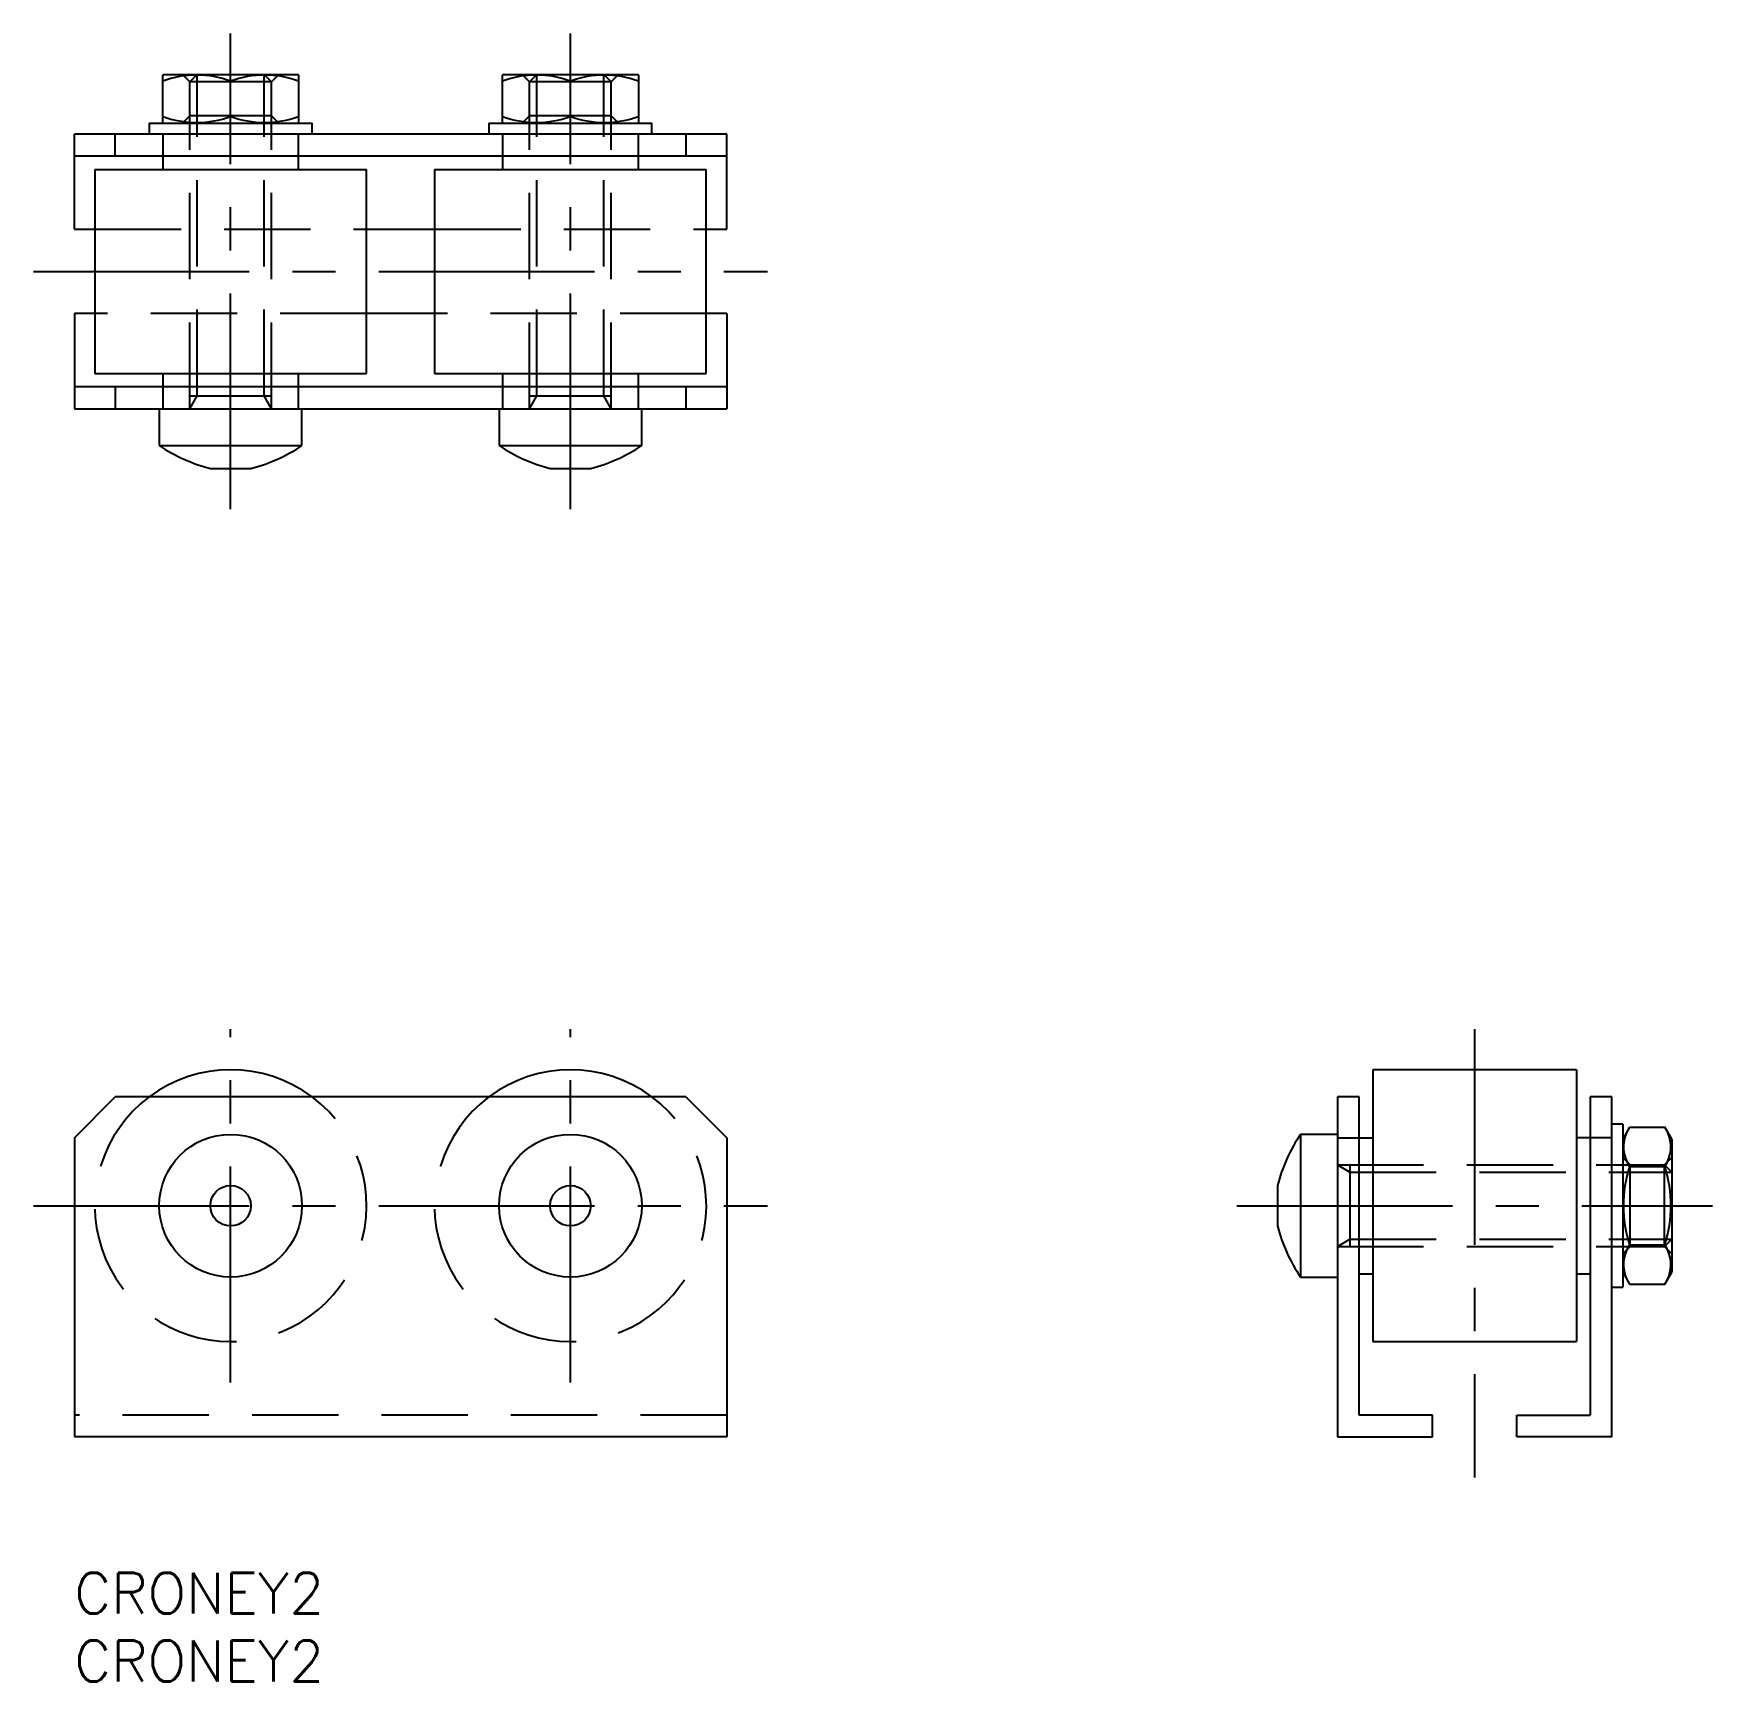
# Model space of a CAD drawing. Extents: x -3 to 121, y -8 to 113.
import ezdxf

# ---------------------------------------------------------------- set-up
doc = ezdxf.new("R2010")
doc.units = 0
doc.header["$LTSCALE"] = 0.5
doc.linetypes.add('CENTER', pattern=[50.8, 31.75, -6.35, 6.35, -6.35])
doc.linetypes.add('DASHED', pattern=[19.05, 12.7, -6.35])
for name, color, linetype in [('MSM_CENTER', 1, 'CENTER'), ('MSM_CONTINUOUS', 7, 'CONTINUOUS'), ('MSM_DASHED', 4, 'DASHED'), ('MSM_PART_NUMBER', 7, 'CONTINUOUS')]:
    doc.layers.add(name, color=color, linetype=linetype)
doc.styles.get("Standard").update_dxf_attribs({"font": 'txt.shx', "height": 3, "bigfont": 'bigfont.shx'})

# ---------------------------------------------------------------- blocks, each defined once
blk = doc.blocks.new('*U28')
at = {"layer": 'MSM_PART_NUMBER'}
blk.add_text('CRONEY2', height=3, dxfattribs=at).set_placement((0, -3))
blk = doc.blocks.new('*U29')
at = {"layer": 'MSM_PART_NUMBER'}
blk.add_text('CRONEY2', height=3, dxfattribs=at).set_placement((0, -8))

msp = doc.modelspace()

# ---------------------------------------------------------------- linework, layer by layer
at = {"layer": 'MSM_CENTER'}
for p, q in [((11.5, 78.24), (11.5, 113.24)), ((36.5, 78.24), (36.5, 113.24)), ((-3, 95.74), (51, 95.74)), ((11.5, 14), (11.5, 40)), ((36.5, 14), (36.5, 40)), ((103.03, 40), (103.03, 7)), ((-3, 27), (51, 27)), ((85.53, 27), (120.53, 27))]:
    msp.add_line(p, q, dxfattribs=at)
at = {"layer": 'MSM_CONTINUOUS'}
for p, q in [((6.6, 110.24), (6.5, 110.18)), ((6.5, 106.7), (6.5, 110.18)), ((6.6, 110.24), (16.4, 110.24)), ((16.5, 110.18), (16.4, 110.24)), ((16.5, 110.18), (16.5, 106.7)), ((31.6, 110.24), (31.5, 110.18)), ((31.5, 106.7), (31.5, 110.18)), ((31.6, 110.24), (41.4, 110.24)), ((41.5, 110.18), (41.4, 110.24)), ((41.5, 110.18), (41.5, 106.7)), ((11.5, 107.14), (11.5, 109.73)), ((36.5, 107.14), (36.5, 109.73)), ((5.5, 106.64), (5.5, 105.84)), ((5.5, 106.64), (17.5, 106.64)), ((6.5, 106.7), (6.6, 106.64)), ((16.4, 106.64), (16.5, 106.7)), ((17.5, 105.84), (17.5, 106.64)), ((30.5, 106.64), (30.5, 105.84)), ((30.5, 106.64), (42.5, 106.64)), ((31.5, 106.7), (31.6, 106.64)), ((41.4, 106.64), (41.5, 106.7)), ((42.5, 105.84), (42.5, 106.64)), ((0, 98.84), (0, 105.84)), ((48, 105.84), (0, 105.84)), ((3, 104.24), (3, 105.84)), ((45, 105.84), (45, 104.24)), ((48, 98.84), (48, 105.84)), ((0, 104.24), (48, 104.24)), ((6.5, 104.24), (6.5, 103.24)), ((16.5, 103.24), (16.5, 104.24)), ((31.5, 104.24), (31.5, 103.24)), ((41.5, 103.24), (41.5, 104.24)), ((1.5, 103.24), (1.5, 88.24)), ((1.5, 103.24), (21.5, 103.24)), ((21.5, 88.24), (21.5, 103.24)), ((26.5, 103.24), (26.5, 88.24)), ((26.5, 103.24), (46.5, 103.24)), ((46.5, 88.24), (46.5, 103.24)), ((0, 98.84), (1.5, 98.84)), ((21.5, 98.84), (26.5, 98.84)), ((46.5, 98.84), (48, 98.84)), ((0, 92.64), (0, 85.64)), ((1.5, 92.64), (0, 92.64)), ((26.5, 92.64), (21.5, 92.64)), ((48, 92.64), (46.5, 92.64)), ((48, 92.64), (48, 85.64)), ((1.5, 88.24), (21.5, 88.24)), ((6.5, 88.24), (6.5, 87.24)), ((16.5, 87.24), (16.5, 88.24)), ((26.5, 88.24), (46.5, 88.24)), ((31.5, 88.24), (31.5, 87.24)), ((41.5, 87.24), (41.5, 88.24)), ((48, 87.24), (0, 87.24)), ((3, 87.24), (3, 85.64)), ((45, 87.24), (45, 85.64)), ((0, 85.64), (48, 85.64)), ((6.25, 85.64), (6.25, 82.93)), ((16.75, 82.93), (16.75, 85.64)), ((31.25, 85.64), (31.25, 82.93)), ((41.75, 82.93), (41.75, 85.64)), ((6.25, 82.93), (16.75, 82.93)), ((31.25, 82.93), (41.75, 82.93)), ((10.01, 81.24), (12.99, 81.24)), ((35.01, 81.24), (37.99, 81.24)), ((95.53, 37), (95.53, 17)), ((110.53, 37), (95.53, 37)), ((110.53, 37), (110.53, 17)), ((0, 32), (3, 35)), ((45, 35), (3, 35)), ((45, 35), (48, 32)), ((94.53, 35), (92.93, 35)), ((92.93, 35), (92.93, 10)), ((94.53, 11.6), (94.53, 35)), ((111.53, 35), (111.53, 11.6)), ((113.13, 35), (111.53, 35)), ((113.13, 10), (113.13, 35)), ((90.22, 32.25), (90.22, 21.75)), ((92.93, 32.25), (90.22, 32.25)), ((113.93, 33), (113.13, 33)), ((113.93, 33), (113.93, 21)), ((114.43, 32.77), (113.93, 31.9)), ((114.43, 32.77), (117.02, 32.77)), ((117.53, 31.9), (117.02, 32.77)), ((0, 32), (0, 10)), ((48, 32), (48, 10)), ((92.93, 32), (95.53, 32)), ((113.13, 32), (110.53, 32)), ((117.53, 31.9), (117.53, 22.1)), ((114.43, 29.89), (117.02, 29.89)), ((88.53, 28.49), (88.53, 25.51)), ((114.43, 24.11), (117.02, 24.11)), ((90.22, 21.75), (92.93, 21.75)), ((94.53, 22), (95.53, 22)), ((110.53, 22), (111.53, 22)), ((113.13, 21), (113.93, 21)), ((113.93, 22.1), (114.43, 21.23)), ((114.43, 21.23), (117.02, 21.23)), ((117.02, 21.23), (117.53, 22.1)), ((95.53, 17), (110.53, 17)), ((99.93, 11.6), (94.53, 11.6)), ((99.93, 10), (99.93, 11.6)), ((106.13, 11.6), (111.53, 11.6)), ((106.13, 10), (106.13, 11.6)), ((48, 10), (0, 10)), ((92.93, 10), (99.93, 10)), ((113.13, 10), (106.13, 10))]:
    msp.add_line(p, q, dxfattribs=at)
for centre, radius in [((11.5, 27), 5.25), ((36.5, 27), 5.25), ((11.5, 27), 1.49), ((36.5, 27), 1.49)]:
    msp.add_circle(centre, radius, dxfattribs=at)
for centre, radius, start, end in [((9, 102.81), 7.37, 70.1592, 109.8408), ((14, 102.81), 7.37, 70.1592, 109.8408), ((34, 102.81), 7.37, 70.1592, 109.8408), ((39, 102.81), 7.37, 70.1592, 109.8408), ((9, 114.07), 7.37, 250.1592, 289.8408), ((14, 114.07), 7.37, 250.1592, 289.8408), ((34, 114.07), 7.37, 250.1592, 289.8408), ((39, 114.07), 7.37, 250.1592, 289.8408), ((13.04, 92.97), 12.12, 235.9445, 255.5214), ((9.96, 92.97), 12.12, 284.4786, 304.0555), ((38.04, 92.97), 12.12, 235.9445, 255.5214), ((34.96, 92.97), 12.12, 284.4786, 304.0555), ((11.5, 27), 10, 53.1301, 126.8699), ((36.5, 27), 10, 53.1301, 126.8699), ((100.26, 25.46), 12.12, 145.9445, 165.5214), ((116.54, 31.33), 2.56, 154.3574, 214.3573), ((114.91, 31.33), 2.56, 325.6427, 25.6426), ((123.59, 27), 9.61, 162.5124, 197.4876), ((107.86, 27), 9.61, 342.5124, 17.4876), ((100.26, 28.54), 12.12, 194.4786, 214.0555), ((116.54, 22.67), 2.56, 145.6427, 205.6426), ((114.91, 22.67), 2.56, 334.3574, 34.3573)]:
    msp.add_arc(centre, radius, start, end, dxfattribs=at)
at = {"layer": 'MSM_DASHED'}
for p, q in [((7.96, 110.24), (8.5, 109.7)), ((9.04, 110.24), (8.5, 109.7)), ((9.04, 86.58), (9.04, 110.24)), ((13.96, 110.24), (14.5, 109.7)), ((13.96, 86.58), (13.96, 110.24)), ((15.04, 110.24), (14.5, 109.7)), ((32.96, 110.24), (33.5, 109.7)), ((34.04, 110.24), (33.5, 109.7)), ((34.04, 86.58), (34.04, 110.24)), ((38.96, 110.24), (39.5, 109.7)), ((38.96, 86.58), (38.96, 110.24)), ((40.04, 110.24), (39.5, 109.7)), ((14.5, 109.7), (8.5, 109.7)), ((8.5, 85.64), (8.5, 109.7)), ((14.5, 85.64), (14.5, 109.7)), ((39.5, 109.7), (33.5, 109.7)), ((33.5, 85.64), (33.5, 109.7)), ((39.5, 85.64), (39.5, 109.7)), ((7.96, 106.64), (8.5, 107.18)), ((14.5, 107.18), (8.5, 107.18)), ((15.04, 106.64), (14.5, 107.18)), ((32.96, 106.64), (33.5, 107.18)), ((39.5, 107.18), (33.5, 107.18)), ((40.04, 106.64), (39.5, 107.18)), ((6.5, 105.84), (6.5, 104.24)), ((16.5, 104.24), (16.5, 105.84)), ((31.5, 105.84), (31.5, 104.24)), ((41.5, 104.24), (41.5, 105.84)), ((1.5, 98.84), (21.5, 98.84)), ((26.5, 98.84), (46.5, 98.84)), ((21.5, 92.64), (1.5, 92.64)), ((46.5, 92.64), (26.5, 92.64)), ((6.5, 87.24), (6.5, 85.64)), ((8.5, 86.58), (14.5, 86.58)), ((8.5, 85.64), (9.04, 86.58)), ((14.5, 85.64), (13.96, 86.58)), ((16.5, 85.64), (16.5, 87.24)), ((31.5, 87.24), (31.5, 85.64)), ((33.5, 86.58), (39.5, 86.58)), ((33.5, 85.64), (34.04, 86.58)), ((39.5, 85.64), (38.96, 86.58)), ((41.5, 85.64), (41.5, 87.24)), ((92.93, 30), (116.99, 30)), ((92.93, 30), (93.86, 29.46)), ((93.86, 30), (93.86, 24)), ((113.93, 30.54), (114.47, 30)), ((114.47, 24), (114.47, 30)), ((117.53, 30.54), (116.99, 30)), ((116.99, 24), (116.99, 30)), ((117.53, 29.46), (116.99, 30)), ((93.86, 29.46), (117.53, 29.46)), ((92.93, 24), (93.86, 24.54)), ((92.93, 24), (116.99, 24)), ((93.86, 24.54), (117.53, 24.54)), ((113.93, 23.46), (114.47, 24)), ((117.53, 24.54), (116.99, 24)), ((117.53, 23.46), (116.99, 24)), ((48, 11.6), (0, 11.6))]:
    msp.add_line(p, q, dxfattribs=at)
for centre in [(11.5, 27), (36.5, 27)]:
    msp.add_arc(centre, 10, 126.8699, 53.1301, dxfattribs=at)

# ---------------------------------------------------------------- block references
at = {"layer": 'MSM_CONTINUOUS'}
for name in ['*U28', '*U29']:
    msp.add_blockref(name, (0, 0), dxfattribs=at)

doc.saveas('drawing.dxf')
